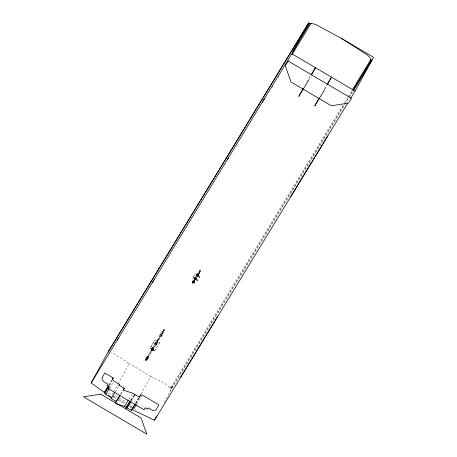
<?xml version="1.0" encoding="UTF-8"?>
<svg xmlns="http://www.w3.org/2000/svg" width="457" height="457" viewBox="0 0 457 457"><rect width="100%" height="100%" fill="white"/><g stroke="black" fill="none" stroke-linecap="round" stroke-linejoin="round"><path stroke-width="0.34" stroke-dasharray="2.29 1.71" d="M147.742 359.453L148.462 357.128L147.314 356.454L145.68 358.237L147.742 359.453L148.462 357.128M153.044 350.748L153.769 348.428L152.621 347.748L150.981 349.531L153.044 350.748L153.769 348.428M156.334 345.355L157.054 343.036L155.906 342.362L154.266 344.144L156.334 345.355L157.054 343.036M161.635 336.655L162.355 334.33L161.212 333.656L159.573 335.438L161.635 336.655L162.355 334.33M194.242 283.163L194.962 280.838L193.819 280.164L192.18 281.946L194.242 283.163L194.962 280.838M196.316 279.758L197.041 277.433L195.893 276.759L194.254 278.542L196.316 279.758L197.041 277.433M198.338 276.445L199.058 274.126L197.91 273.446L196.27 275.228L198.338 276.445L199.058 274.126M198.041 276.274L198.327 275.154M145.377 360.219L147.28 356.803L147.965 357.208L146.069 360.624L145.377 360.219L161.807 333.233L162.492 333.639L162.749 333.21L164.057 330.811L163.218 330.645L164.057 330.811M145.972 359.202L146.657 359.608M163.372 330.405L164.017 330.902M162.96 332.845L162.269 332.439L163.96 329.388L164.651 329.794L162.172 334.221M192.283 283.266L197.984 273.88L198.675 274.286L192.968 283.671L192.283 283.266L194.185 279.855L194.871 280.255L200.829 270.441L200.143 270.036L194.436 279.421L195.128 279.827M192.917 282.163L193.562 282.66L192.917 282.163L193.974 280.221L194.659 280.627L192.968 283.671M199.509 271.138L200.235 271.452L199.509 271.138L198.452 273.08L199.138 273.486L200.829 270.441M198.972 272.229L199.658 272.635L198.926 273.852L198.241 273.446L200.143 270.036M112.245 394.654L113.262 392.792M113.599 392.169L117.666 384.708M118.009 384.086L129.188 363.572L114.479 354.049L111.022 352.861M159.562 342.63L154.792 350.576L150.21 347.874L154.974 339.922L159.562 342.63L158.887 343.858L154.3 341.156L154.974 339.922M146.44 358.505L146.754 357.922L147.445 358.328M146.697 359.516L147.76 357.58L147.068 357.174M199.903 276.468L197.258 280.906L192.671 278.204L195.316 273.76L199.903 276.468L199.338 277.502L194.751 274.8L195.316 273.76M154.792 350.576L155.466 349.342L150.879 346.64M196.019 278.633L196.236 278.244M197.258 280.906L197.824 279.873L193.237 277.165M308.869 79.741L310.846 76.125M135.832 403.628L138.882 398.036M140.916 394.305L150.747 376.277L129.188 363.572M324.921 89.201L327.223 84.985M164.189 402.406L170.564 390.718L344.875 104.596M173.049 386.491L171.735 387.21L170.227 386.473L171.895 388.387L171.541 389.033L171.038 388.736L348.468 97.649M147.137 356.991L147.822 357.397L148.542 356.197L147.851 355.792L147.137 356.991L146.548 358.025L147.24 358.431M194.871 280.255L194.145 281.478L193.454 281.072M161.487 333.821L162.201 332.616L162.892 333.022M194.756 278.839L194.042 280.044L194.728 280.449L195.447 279.244M271.772 87.91L273.257 85.47M278.085 77.553L279.57 75.119M108.835 385.177L112.136 379.756M109 385.011L111.936 380.195M109.6 385.457L112.171 381.247M109.537 388.33L113.205 382.309M115.21 391.883L118.883 385.868M112.628 396.825L113.359 397.053L114.513 395.162L118.774 397.676M307.093 81.386L310.726 75.428M120.625 394.26L122.824 390.644M120.665 394.397L122.864 390.786M150.21 347.874L154.3 341.156M192.671 278.204L194.751 274.8M145.68 358.237L147.314 356.454M150.981 349.531L152.621 347.748M154.266 344.144L155.906 342.362M159.573 335.438L161.212 333.656M192.18 281.946L193.819 280.164M194.254 278.542L195.893 276.759M196.27 275.228L197.91 273.446M163.96 329.388L147.537 356.374L148.222 356.78L164.651 329.794M195.887 278.045L196.464 277.096M146.708 358.842L147.285 357.9M152.015 350.142L152.592 349.194M155.3 344.749L155.877 343.801M160.607 336.049L161.184 335.101M193.208 282.557L193.785 281.609M195.288 279.147L195.864 278.204M197.304 275.839L197.881 274.891M146.069 360.624L162.492 333.639M128.88 399.121L131.81 394.305M130.114 400.669L133.05 395.853M130.953 400.383L133.524 396.173M131.17 400.475L133.741 396.259M131.41 400.658L133.981 396.442M324.236 89.058L326.772 84.888M131.582 407.992L131.016 407.461L132.17 405.57L130.342 404.491M135.489 403.377L138.791 397.961M135.758 403.177L138.694 398.361M136.706 404.057L141.841 395.631M343.018 105.167L170.787 387.73L171.895 388.387M344.504 102.728L347.846 97.25M348.217 96.638L351.924 90.549M348.84 97.038L352.553 90.949M345.195 104.213L348.959 97.895M349.285 97.507L353.044 91.2M199.549 271.047L200.235 271.452M150.747 376.277C156.934 380.978 168.673 382.012 170.564 390.718M200.029 270.287L200.714 270.693M199.715 270.704L200.406 271.11M197.333 274.394L198.481 275.068M196.847 274.286L198.915 275.502M195.316 277.707L196.464 278.382M194.831 277.593L196.893 278.81M193.242 281.112L194.385 281.786M192.757 280.998L194.819 282.215M192.711 282.597L193.397 283.003M192.397 283.014L193.083 283.42M163.846 329.646L164.537 330.051M163.537 330.063L164.223 330.468M163.475 331.993L162.789 331.588L162.058 332.805L162.749 333.21M160.636 334.604L161.784 335.278M160.15 334.495L162.212 335.706M157.911 339.345L158.602 339.751M156.848 341.368L157.534 341.773M155.329 343.304L156.477 343.978M154.843 343.196L156.911 344.412M153.238 348.548L152.552 348.143L151.136 350.736L151.827 351.142L153.586 347.983L152.895 347.577L151.484 350.165L152.17 350.57M152.044 348.697L153.192 349.371M151.558 348.588L153.621 349.805M147.331 356.98L148.022 357.385M146.737 357.397L147.885 358.077M146.251 357.288L148.319 358.505M145.806 359.55L146.491 359.956M145.492 359.962L146.177 360.367M119.386 398.036L126.081 401.983M108.16 392.963L111.759 395.082M113.57 396.15L118.443 399.018M119.049 399.378L125.144 402.971M129.405 405.479L131.839 406.919M113.359 397.053L117.62 399.567M118.232 399.926L124.927 403.874M129.188 406.382L131.016 407.461M132.17 405.57L132.736 406.102M170.227 386.473L171.141 389.775M158.259 338.78L156.5 341.939L157.191 342.344L158.945 339.185L158.259 338.78M198.384 273.257L197.67 274.463L198.355 274.868L199.069 273.663L198.384 273.257"/><path stroke-width="0.69" d="M129.748 401.269L126.081 407.29L126.183 408.21L126.64 408.478L126.766 407.695L131.353 410.397L135.021 404.382M140.625 394.951L139.425 397.156L134.838 394.454L134.712 395.236L134.255 394.968L134.152 394.048L132.547 393.1L123.23 390.181L124.293 388.239L119.248 385.262L119.671 384.486L113.942 381.109L112.908 380.041L112.668 378.99L113.239 377.95L104.75 372.952L101.951 378.088L103.185 381.384L107.772 384.086L107.064 385.382L109.354 386.736L108.298 388.678L144.064 409.763L145.126 407.815L147.417 409.169L148.125 407.873L152.712 410.575L156.066 409.98L158.865 404.845L142.207 395.025L140.625 394.951L139.156 397.362M104.693 392.683L91.177 382.949L107.275 353.421L307.927 24.238L309.309 23.558L311.12 23.358L315.444 24.347L341.882 38.645L373.523 57.296L355.112 91.069L350.679 98.335M108.76 352.033L108.258 351.736L108.612 351.085M115.427 402.937L116.221 401.48L111.177 398.51L111.599 397.727L105.87 394.351L104.83 393.283L104.596 392.232L108.469 385.777M91.177 382.949L291.829 53.766L308.686 22.85L309.795 23.507L292.72 51.515M303.014 88.589L298.741 96.427L308.544 80.346M311.503 74.919L315.444 67.687L311.086 74.834M131.353 410.397L135.123 403.982M319.066 98.049L314.793 105.887L324.596 89.806M327.549 84.379L331.496 77.147L327.138 84.294M131.296 409.169L154.46 420.251L156.808 415.944M152.215 282.894L154.369 279.278M262.341 102.219L264.494 98.603M217.652 316.575L180.641 377.305M327.783 135.906L290.766 196.63M108.258 351.736L308.686 22.85M299.552 39.016L308.829 23.793L308.332 23.501M292.189 54.412L311.12 23.358M112.502 379.156L113.239 377.95M104.596 392.232L108.269 386.211M104.83 393.283L108.869 386.662M105.87 394.351L109.172 388.936M111.177 398.51L114.901 392.312M118.94 385.691L119.671 384.486M116.221 401.48L119.888 395.459M123.19 390.044L124.293 388.239M115.524 402.823L119.928 395.602M115.827 403.634L124.475 406.347L128.143 400.326M126.183 408.21L130.222 401.589M127.132 407.096L129.337 403.485M134.107 395.659L134.838 394.454M126.64 408.478L131.045 401.257M136.34 404.656L134.135 408.272L132.553 408.192M352.296 89.943L370.856 59.496L371.969 60.147L353.375 90.8M352.924 90.343L371.113 60.501L371.615 60.798M154.46 420.251L347.726 103.185M227.483 159.333L228.786 157.277M117.352 340.008L118.66 337.946M291.829 53.766L355.112 91.069M111.805 397.681L108.635 395.516M124.475 406.347L126.081 407.29M341.882 38.645L367.262 54.886L370.301 58.233L371.21 61.535M288.161 61.049L285.277 65.779L290.978 81.992L331.331 105.778L348.565 103.076L351.444 98.346L288.161 61.049M100.706 394.151L83.477 396.853L146.76 434.15L141.064 417.932L100.706 394.151"/></g></svg>
